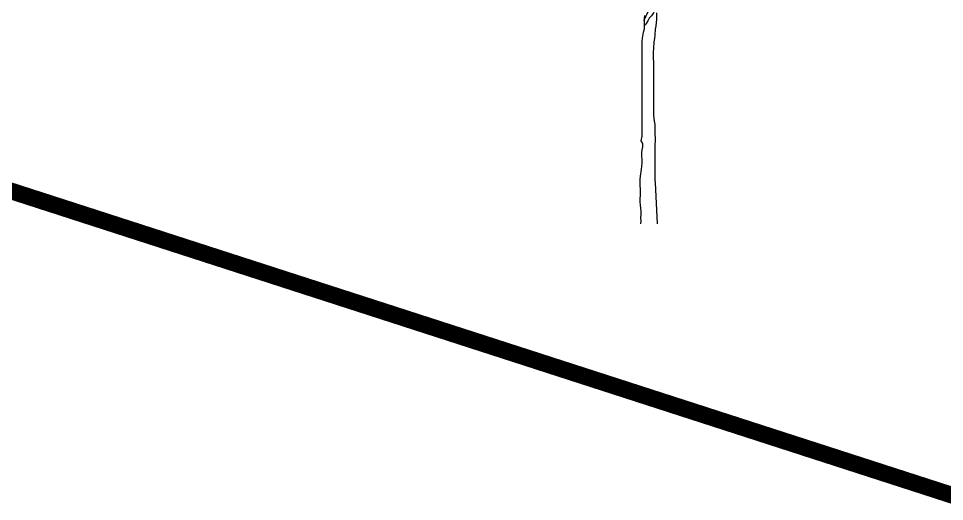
# Model space of a CAD drawing. Header units: inches. Extents: x 350994 to 353538, y 1581369 to 1583842.
# Drawn here: x 351336 to 351341.52, y 1583224.74 to 1583227.62 of the extents above; entities that cross this region are included whole.
import ezdxf

# ---------------------------------------------------------------- set-up
doc = ezdxf.new("R2010")
doc.units = ezdxf.units.IN
doc.header["$MEASUREMENT"] = 0
doc.linetypes.add('1', pattern=[0])
doc.layers.add("ROAD'S", color=1, linetype='1')
doc.layers.add('TREE', color=81, linetype='1')

# ---------------------------------------------------------------- blocks, each defined once
blk = doc.blocks.new('TREE_4')
at = {"color": 94}
for points in [[(-2.9, -31.8), (0, 0), (-2.9, 31.8), (0.1, 63.6), (0.1, 101.2), (-2.8, 135.9), (-8.5, 167.7), (-11.4, 202.4), (-11.3, 237.1), (-8.4, 268.9), (-8.4, 338.3), (-11.2, 370.1), (-11.2, 442.4), (-8.2, 474.2), (3.4, 543.6), (6.3, 578.3), (9.2, 615.8), (9.3, 650.5), (6.4, 685.2), (6.4, 719.9), (9.4, 751.7), (15.2, 783.5), (15.2, 821.1), (0.8, 850), (9.5, 896.3), (10, 1900.6), (12.9, 1935.3), (24.6, 1998.9), (33.3, 2036.5), (33.4, 2143.5), (39.2, 2178.2)], [(160.7, 2204.1), (160.6, 2134.7), (157.7, 2102.9), (154.7, 2065.3), (148.9, 2033.5), (143.1, 1969.9), (140.2, 1932.3), (134.3, 1897.6), (128.5, 1828.2), (125.6, 1790.7), (125.5, 1718.4), (128.4, 1686.6), (128.3, 1188.2), (131.2, 1156.4), (131.1, 1118.8), (136.9, 1055.2), (142.6, 1020.5), (145.5, 985.8), (145.4, 910.6), (148.3, 878.8), (148.2, 844.1), (145.3, 809.4), (145, 433.6), (147.8, 401.8), (167.8, -30.6)], [(146.4, 2420.9), (143.5, 2386.3), (129, 2354.5), (111.6, 2322.7), (100, 2288), (88.4, 2256.2), (59.4, 2192.6), (45, 2163.7), (30.5, 2131.9), (24.7, 2123.3)], [(149.1, 2238.8), (128.8, 2204.1), (108.6, 2172.3), (85.4, 2149.2), (70.9, 2120.3), (53.6, 2091.4), (42, 2071.2)]]:
    blk.add_lwpolyline(points, dxfattribs=at)

msp = doc.modelspace()

# ---------------------------------------------------------------- linework, layer by layer
at = {"layer": "ROAD'S", "lineweight": 5, "const_width": 0.1}
msp.add_lwpolyline([(351366.7521, 1583221.8663), (351361.4724, 1583218.3308), (351332.2185, 1583227.7995)], dxfattribs=at)

# ---------------------------------------------------------------- block references
at = {"layer": 'TREE', "lineweight": 5, "xscale": 0.0005632341344607994, "yscale": 0.0005632341490127146, "zscale": 0.0005632341444477617}
msp.add_blockref('TREE_4', (351339.7104, 1583226.4122), dxfattribs=at)

doc.saveas('drawing.dxf')
